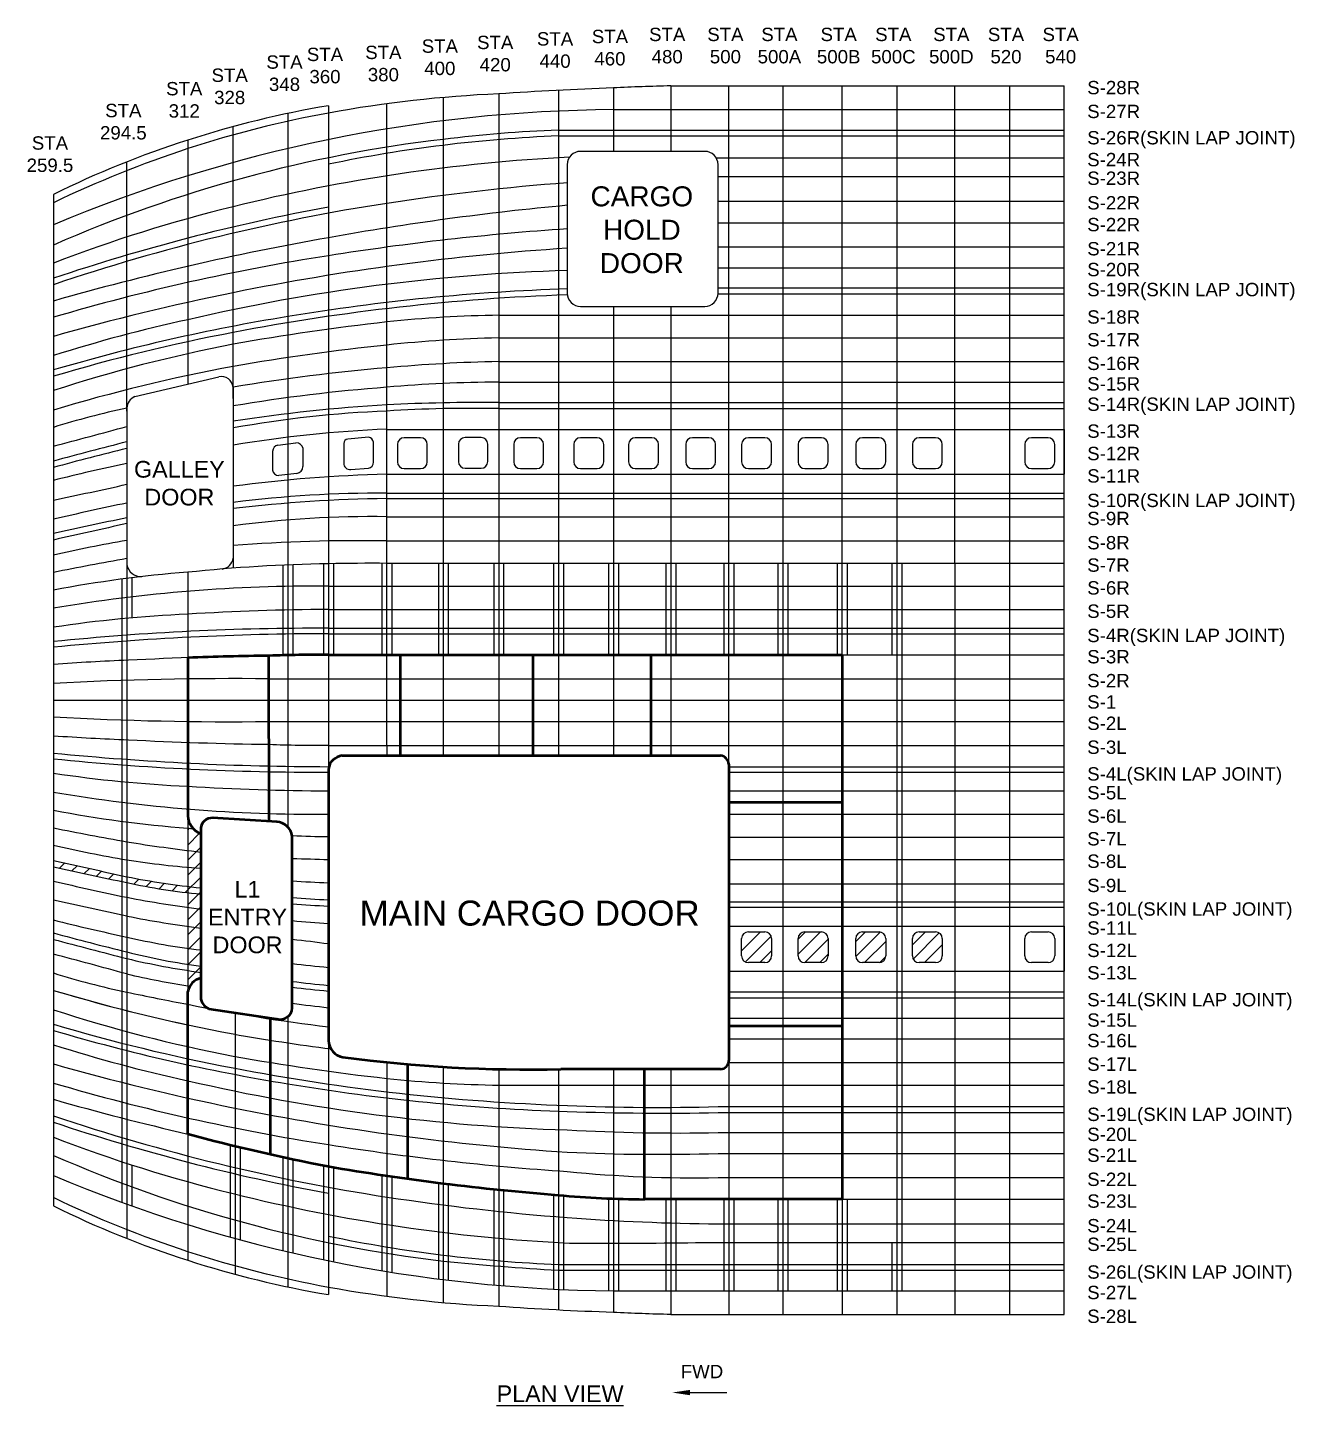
# Model space of a CAD drawing. Header units: millimetres. Extents: x 747 to 7762, y 902 to 3101.
# Drawn here: x 1088 to 1847, y 902 to 1727 of the extents above; entities that cross this region are included whole.
import ezdxf

# ---------------------------------------------------------------- set-up
doc = ezdxf.new("R2010")
doc.units = ezdxf.units.MM
doc.layers.get('0').update_dxf_attribs({"color": 4})
doc.styles.get("Standard").update_dxf_attribs({"font": 'arial.ttf'})

msp = doc.modelspace()

# ---------------------------------------------------------------- hatches: boundary and pattern name
at = {"lineweight": -3}
h = msp.add_hatch(dxfattribs=at)
h.set_pattern_fill('ANSI31', color=256, scale=2)
h.paths.add_polyline_path([(1191.58, 1244.44, -0.109331), (1187.15, 1247.45, -0.000871), (1183.8, 1247.79), (1183.8, 1234.43, 0.001925), (1191.58, 1233.5)])
h.paths.add_polyline_path([(1191.58, 1233.5, -0.001925), (1183.8, 1234.43), (1183.8, 1224.41, 0.004157), (1191.58, 1223.85)])
h.paths.add_polyline_path([(1191.58, 1223.85, -0.004157), (1183.8, 1224.41), (1183.8, 1212.88, 0.004323), (1191.58, 1212.04)])
h.paths.add_polyline_path([(1191.58, 1212.04, -0.004323), (1183.8, 1212.88), (1183.8, 1209.13, 0.005448), (1191.58, 1208.33)])
h.paths.add_polyline_path([(1183.8, 1212.88, -0.020401), (1147.31, 1218.69), (1147.31, 1215.18, 0.02576), (1183.8, 1209.13)])
h.paths.add_polyline_path([(1103.35, 1228.5), (1103.35, 1224.59, 0.002021), (1144.33, 1215.8), (1144.33, 1219.34, -0.001943)])
h.paths.add_polyline_path([(1191.58, 1208.33, -0.005448), (1183.8, 1209.13), (1183.8, 1200.32, 0.002995), (1191.58, 1199.31)])
h.paths.add_polyline_path([(1191.58, 1199.31, -0.002995), (1183.8, 1200.32), (1183.8, 1188.91, 0.002941), (1191.58, 1187.85)])
h.paths.add_polyline_path([(1191.58, 1187.85, -0.002941), (1183.8, 1188.91), (1183.8, 1175.82, 0.005073), (1191.58, 1174.85)])
h.paths.add_polyline_path([(1191.58, 1174.85, -0.005073), (1183.8, 1175.82), (1183.8, 1166.26, 0.005716), (1191.58, 1165.2)])
h.paths.add_polyline_path([(1191.58, 1165.2, -0.005716), (1183.8, 1166.26), (1183.8, 1162.53, 0.004378), (1191.58, 1161.41)])
h.paths.add_polyline_path([(1191.58, 1161.41, -0.004378), (1183.8, 1162.53), (1183.8, 1153.37, 0.000652), (1185.09, 1153.17, -0.197502), (1191.58, 1157.96)])
h = msp.add_hatch(dxfattribs=at)
h.set_pattern_fill('ANSI31', color=256, scale=2)
h.paths.add_polyline_path([(1533.54, 1181.68, 0.414214), (1529.54, 1185.68), (1519.62, 1185.68, 0.414214), (1515.62, 1181.68), (1515.62, 1171.22, 0.414214), (1519.62, 1167.22), (1529.54, 1167.22, 0.414214), (1533.54, 1171.22)])
h.paths.add_polyline_path([(1567.35, 1181.68, 0.414214), (1563.35, 1185.68), (1553.43, 1185.68, 0.414214), (1549.43, 1181.68), (1549.43, 1171.22, 0.414214), (1553.43, 1167.22), (1563.35, 1167.22, 0.414214), (1567.35, 1171.22)])
h.paths.add_polyline_path([(1601.91, 1181.68, 0.414214), (1597.91, 1185.68), (1587.99, 1185.68, 0.414214), (1583.99, 1181.68), (1583.99, 1171.22, 0.414214), (1587.99, 1167.22), (1597.91, 1167.22, 0.414214), (1601.91, 1171.22)])
h.paths.add_polyline_path([(1635.81, 1181.68, 0.414214), (1631.81, 1185.68), (1621.89, 1185.68, 0.414214), (1617.89, 1181.68), (1617.89, 1171.22, 0.414214), (1621.89, 1167.22), (1631.81, 1167.22, 0.414214), (1635.81, 1171.22)])

# ---------------------------------------------------------------- linework, layer by layer
for p, q in [((1473.1, 1692.47), (1708.79, 1692.47)), ((1473.1, 1692.47), (1473.1, 1653.24)), ((1507.97, 1284.79), (1507.97, 1692.47)), ((1540.32, 1692.47), (1540.32, 956.42)), ((1575.83, 1351.55), (1575.83, 1692.47)), ((1608.55, 1692.47), (1608.55, 956.42)), ((1643.31, 1406.43), (1643.31, 1692.47)), ((1676.05, 1692.47), (1676.05, 956.42)), ((1708.79, 956.42), (1708.79, 1692.47)), ((1336.91, 1685.48), (1336.91, 1291.29)), ((1370.07, 1687.67), (1370.07, 1291.29)), ((1405.93, 1689.83), (1405.93, 1291.29)), ((1438.79, 1691.25), (1438.79, 1653.24)), ((1243.85, 1675.93), (1243.85, 1248.4)), ((1268.11, 1680.52), (1268.11, 968.38)), ((1303.08, 1297.34), (1303.08, 1681.72)), ((1211.02, 1505.21), (1211.02, 1668.04)), ((1183.8, 1659.98), (1183.8, 1513.72)), ((1405.93, 1665.96), (1708.79, 1665.96)), ((1405.93, 1662.45), (1708.79, 1662.45)), ((1493.47, 1653.24), (1419.16, 1653.24)), ((1147.31, 1497.66), (1147.31, 1646.9)), ((1411.16, 1645.24), (1411.16, 1568.35)), ((1500.33, 1649.36), (1708.79, 1649.36)), ((1501.47, 1568.35), (1501.47, 1645.24)), ((1501.47, 1638.2), (1708.79, 1638.2)), ((1103.35, 1627.43), (1103.35, 1021.46)), ((1501.47, 1623.46), (1708.79, 1623.46)), ((1501.47, 1610.42), (1708.79, 1610.42)), ((1501.47, 1595.96), (1708.79, 1595.96)), ((1501.47, 1583.49), (1708.79, 1583.49)), ((1501.47, 1571.5), (1708.79, 1571.5)), ((1419.16, 1560.35), (1493.47, 1560.35)), ((1438.79, 1560.35), (1438.79, 1291.29)), ((1473.1, 1560.35), (1473.1, 1291.29)), ((1501.46, 1567.93), (1708.79, 1567.93)), ((1370.5, 1555.06), (1708.79, 1555.06)), ((1370.07, 1541.44), (1708.79, 1541.44)), ((1370.07, 1527.28), (1708.79, 1527.28)), ((1152.17, 1506.36), (1202.52, 1518.08)), ((1211.02, 1511.98), (1211.02, 1403.55)), ((1370.07, 1515.01), (1708.79, 1515.01)), ((1370.07, 1502.81), (1708.79, 1502.81)), ((1147.31, 1499.34), (1147.31, 1001.99)), ((1370.07, 1499.1), (1708.79, 1499.1)), ((1303.08, 1486.69), (1370.07, 1486.69)), ((1370.07, 1486.69), (1708.79, 1486.69)), ((1237.85, 1477.29), (1248.62, 1478.61)), ((1277.24, 1478.2), (1277.24, 1466.4)), ((1292.1, 1481.92), (1279.75, 1480.9)), ((1295.07, 1467.03), (1295.07, 1478.95)), ((1309.4, 1477.67), (1309.4, 1467.21)), ((1323.32, 1481.67), (1313.4, 1481.67)), ((1327.32, 1467.21), (1327.32, 1477.67)), ((1345.94, 1477.78), (1345.94, 1467.38)), ((1359.56, 1481.78), (1349.94, 1481.78)), ((1363.56, 1467.38), (1363.56, 1477.78)), ((1379.06, 1477.67), (1379.06, 1467.21)), ((1392.98, 1481.67), (1383.06, 1481.67)), ((1396.98, 1467.21), (1396.98, 1477.67)), ((1415.07, 1477.67), (1415.07, 1467.21)), ((1428.99, 1481.67), (1419.07, 1481.67)), ((1432.99, 1467.21), (1432.99, 1477.67)), ((1447.91, 1477.67), (1447.91, 1467.21)), ((1461.82, 1481.67), (1451.91, 1481.67)), ((1465.82, 1467.21), (1465.82, 1477.67)), ((1482.09, 1477.67), (1482.09, 1467.21)), ((1496.01, 1481.67), (1486.09, 1481.67)), ((1500.01, 1467.21), (1500.01, 1477.67)), ((1515.62, 1477.67), (1515.62, 1467.21)), ((1529.54, 1481.67), (1519.62, 1481.67)), ((1533.54, 1467.21), (1533.54, 1477.67)), ((1549.43, 1477.67), (1549.43, 1467.21)), ((1563.35, 1481.67), (1553.43, 1481.67)), ((1567.35, 1467.21), (1567.35, 1477.67)), ((1583.99, 1477.67), (1583.99, 1467.21)), ((1597.91, 1481.67), (1587.99, 1481.67)), ((1601.91, 1467.21), (1601.91, 1477.67)), ((1617.89, 1477.67), (1617.89, 1467.21)), ((1631.81, 1481.67), (1621.89, 1481.67)), ((1635.81, 1467.21), (1635.81, 1477.67)), ((1685.21, 1477.67), (1685.21, 1467.21)), ((1699.13, 1481.67), (1689.21, 1481.67)), ((1703.13, 1467.21), (1703.13, 1477.67)), ((1234.67, 1473.44), (1234.67, 1462.25)), ((1252.85, 1475.18), (1252.85, 1464.37)), ((1281.41, 1462.56), (1292.12, 1463.37)), ((1313.4, 1463.21), (1323.32, 1463.21)), ((1349.94, 1463.38), (1359.56, 1463.38)), ((1383.06, 1463.21), (1392.98, 1463.21)), ((1419.07, 1463.21), (1428.99, 1463.21)), ((1451.91, 1463.21), (1461.82, 1463.21)), ((1486.09, 1463.21), (1496.01, 1463.21)), ((1519.62, 1463.21), (1529.54, 1463.21)), ((1553.43, 1463.21), (1563.35, 1463.21)), ((1587.99, 1463.21), (1597.91, 1463.21)), ((1621.89, 1463.21), (1631.81, 1463.21)), ((1689.21, 1463.21), (1699.13, 1463.21)), ((1249.25, 1460.25), (1238.32, 1459.11)), ((1303.08, 1459.86), (1708.79, 1459.86)), ((1303.08, 1448.49), (1708.79, 1448.49)), ((1303.08, 1445.18), (1708.79, 1445.18)), ((1303.08, 1434.37), (1708.79, 1434.37)), ((1303.08, 1419.85), (1708.79, 1419.85)), ((1303.08, 1406.43), (1708.79, 1406.43)), ((1643.31, 1406.43), (1643.31, 956.42)), ((1183.8, 1401.1), (1183.8, 988.92)), ((1268.11, 1351.55), (1708.79, 1351.55)), ((1103.35, 1324.45), (1708.79, 1324.45)), ((1268.11, 1297.34), (1708.79, 1297.34)), ((1268.11, 1297.34), (1708.79, 1297.34)), ((1303.08, 1297.34), (1303.08, 1291.29)), ((1507.97, 1242.47), (1708.79, 1242.47)), ((1507.97, 1229.05), (1708.79, 1229.05)), ((1507.97, 1214.53), (1708.79, 1214.53)), ((1507.97, 1203.72), (1708.79, 1203.72)), ((1507.97, 1200.41), (1708.79, 1200.41)), ((1507.97, 1189.03), (1708.79, 1189.03)), ((1515.62, 1171.22), (1515.62, 1181.68)), ((1519.62, 1185.68), (1529.54, 1185.68)), ((1533.54, 1181.68), (1533.54, 1171.22)), ((1549.43, 1171.22), (1549.43, 1181.68)), ((1553.43, 1185.68), (1563.35, 1185.68)), ((1567.35, 1181.68), (1567.35, 1171.22)), ((1583.99, 1171.22), (1583.99, 1181.68)), ((1587.99, 1185.68), (1597.91, 1185.68)), ((1601.91, 1181.68), (1601.91, 1171.22)), ((1617.89, 1171.22), (1617.89, 1181.68)), ((1621.89, 1185.68), (1631.81, 1185.68)), ((1635.81, 1181.68), (1635.81, 1171.22)), ((1685.21, 1171.22), (1685.21, 1181.68)), ((1689.21, 1185.68), (1699.13, 1185.68)), ((1703.13, 1181.68), (1703.13, 1171.22)), ((1529.54, 1167.22), (1519.62, 1167.22)), ((1563.35, 1167.22), (1553.43, 1167.22)), ((1597.91, 1167.22), (1587.99, 1167.22)), ((1631.81, 1167.22), (1621.89, 1167.22)), ((1699.13, 1167.22), (1689.21, 1167.22)), ((1507.97, 1162.21), (1708.79, 1162.21)), ((1507.97, 1149.79), (1708.79, 1149.79)), ((1507.97, 1146.08), (1708.79, 1146.08)), ((1243.85, 1134.84), (1243.85, 972.96)), ((1507.97, 1133.88), (1708.79, 1133.88)), ((1507.97, 1121.62), (1708.79, 1121.62)), ((1507.97, 1117.12), (1507.97, 956.42)), ((1303.08, 1107.53), (1303.08, 967.17)), ((1507.82, 1107.46), (1708.79, 1107.46)), ((1336.91, 1104.79), (1336.91, 963.41)), ((1370.07, 1103.4), (1370.07, 961.22)), ((1405.93, 1103.36), (1405.93, 959.07)), ((1438.79, 1103.36), (1438.79, 957.64)), ((1473.1, 1103.36), (1473.1, 956.42)), ((1370.5, 1093.84), (1708.79, 1093.84)), ((1370.5, 1093.84), (1708.79, 1093.84)), ((1501.46, 1080.96), (1708.79, 1080.96)), ((1501.47, 1077.39), (1708.79, 1077.39)), ((1501.47, 1065.41), (1708.79, 1065.41)), ((1501.47, 1052.94), (1708.79, 1052.94)), ((1501.47, 1038.48), (1708.79, 1038.48)), ((1501.47, 1025.43), (1708.79, 1025.43)), ((1575.83, 1028.72), (1575.83, 956.42)), ((1501.47, 1010.7), (1708.79, 1010.7)), ((1488.03, 999.54), (1708.79, 999.54)), ((1405.93, 986.44), (1708.79, 986.44)), ((1405.93, 982.93), (1708.79, 982.93)), ((1473.1, 956.42), (1708.79, 956.42))]:
    msp.add_line(p, q)
for p, q in [((1438.79, 1678.21), (1708.79, 1678.21)), ((1708.79, 1486.69), (1708.79, 1459.86)), ((1240.87, 1405.35), (1240.87, 1351.35)), ((1246.84, 1405.6), (1246.84, 1351.25)), ((1265.12, 1406.13), (1265.12, 1351.55)), ((1271.09, 1406.24), (1271.09, 1351.55)), ((1300.09, 1406.44), (1300.09, 1351.55)), ((1306.06, 1406.43), (1306.06, 1351.55)), ((1333.92, 1406.43), (1333.92, 1351.55)), ((1339.89, 1406.43), (1339.89, 1351.55)), ((1367.08, 1406.43), (1367.08, 1351.55)), ((1373.05, 1406.43), (1373.05, 1351.55)), ((1402.95, 1406.43), (1402.95, 1351.55)), ((1408.92, 1406.43), (1408.92, 1351.55)), ((1435.81, 1406.43), (1435.81, 1351.55)), ((1441.78, 1406.43), (1441.78, 1351.55)), ((1470.12, 1406.43), (1470.12, 1351.55)), ((1476.09, 1406.43), (1476.09, 1351.55)), ((1504.98, 1406.43), (1504.98, 1351.55)), ((1510.95, 1406.43), (1510.95, 1351.55)), ((1537.34, 1406.43), (1537.34, 1351.55)), ((1543.3, 1406.43), (1543.3, 1351.55)), ((1572.84, 1406.43), (1572.84, 1351.55)), ((1578.81, 1406.43), (1578.81, 1351.55)), ((1605.56, 1406.43), (1605.56, 1351.55)), ((1611.53, 1406.43), (1611.53, 1025.43)), ((1144.33, 1396.97), (1144.33, 1023.64)), ((1150.3, 1397.73), (1150.3, 1373.76)), ((1268.11, 1392.79), (1708.79, 1392.79)), ((1268.11, 1378.82), (1708.79, 1378.82)), ((1268.11, 1367.54), (1708.79, 1367.54)), ((1268.11, 1364.28), (1708.79, 1364.28)), ((1232.47, 1337.22), (1708.79, 1337.22)), ((1232.47, 1311.67), (1708.79, 1311.67)), ((1268.11, 1284.61), (1268.41, 1284.61)), ((1507.97, 1284.61), (1708.79, 1284.61)), ((1507.97, 1281.35), (1708.79, 1281.35)), ((1507.97, 1270.07), (1708.79, 1270.07)), ((1507.97, 1256.1), (1708.79, 1256.1)), ((1708.79, 1189.03), (1708.79, 1162.21)), ((1212.28, 1137.19), (1212.28, 980.51)), ((1209.3, 1058.05), (1209.3, 1002.83)), ((1215.27, 1056.61), (1215.27, 1001.2)), ((1240.87, 1050.75), (1240.87, 994.68)), ((1246.84, 1049.46), (1246.84, 993.28)), ((1150.3, 1046.06), (1150.3, 1021.5)), ((1265.12, 1045.64), (1265.12, 989.26)), ((1271.09, 1044.62), (1271.09, 988.03)), ((1300.09, 1040), (1300.09, 982.69)), ((1306.06, 1039.12), (1306.06, 981.71)), ((1333.92, 1035.34), (1333.92, 977.71)), ((1339.89, 1034.6), (1339.89, 976.97)), ((1367.08, 1031.52), (1367.08, 974.13)), ((1373.05, 1030.92), (1373.05, 973.61)), ((1402.95, 1028.29), (1402.95, 971.67)), ((1408.92, 1027.77), (1408.92, 971.41)), ((1435.81, 1025.98), (1435.81, 970.68)), ((1441.78, 1025.72), (1441.78, 970.67)), ((1470.12, 1025.52), (1470.12, 970.68)), ((1476.09, 1025.65), (1476.09, 970.68)), ((1504.98, 1025.43), (1504.98, 970.68)), ((1510.95, 1025.43), (1510.95, 970.68)), ((1537.34, 1025.43), (1537.34, 970.68)), ((1543.3, 1025.43), (1543.3, 970.68)), ((1572.84, 1025.43), (1572.84, 970.68)), ((1578.81, 1025.43), (1578.81, 970.68)), ((1611.53, 1025.43), (1611.53, 970.68)), ((1605.56, 999.54), (1605.56, 970.68)), ((1438.79, 970.68), (1708.79, 970.68)), ((1484.67, 909.67), (1483.29, 909.67)), ((1484.67, 909.67), (1506.7, 909.67))]:
    msp.add_line(p, q, dxfattribs=at)
at = {"lineweight": 50}
for p, q in [((1183.8, 1349.9), (1183.8, 1255.08)), ((1232.55, 1251.81), (1232.46, 1351.09)), ((1268.11, 1351.55), (1575.83, 1351.55)), ((1311.24, 1291.29), (1311.24, 1351.55)), ((1390.66, 1291.29), (1390.66, 1351.55)), ((1461.35, 1291.29), (1461.35, 1351.55)), ((1575.83, 1351.55), (1575.83, 1025.43)), ((1276.21, 1291.29), (1503.02, 1291.29)), ((1268.11, 1283.17), (1268.11, 1120.57)), ((1507.97, 1286.06), (1507.97, 1108.64)), ((1507.97, 1263.44), (1575.83, 1263.44)), ((1191.58, 1247.43), (1191.58, 1146.34)), ((1237.37, 1251.51), (1198.6, 1253.89)), ((1246.44, 1139.9), (1246.44, 1243.05)), ((1183.8, 1064.56), (1183.8, 1149.94)), ((1196.35, 1139.55), (1239.32, 1133.2)), ((1233.14, 1134.12), (1233.22, 1052.44)), ((1507.97, 1129.39), (1575.83, 1129.39)), ((1315.53, 1106.36), (1315.53, 1037.78)), ((1502.87, 1103.36), (1407.32, 1103.36)), ((1457.17, 1103.36), (1457.17, 1025.43)), ((1575.83, 1025.43), (1457.49, 1025.43))]:
    msp.add_line(p, q, dxfattribs=at)
for points in [[(1473.1, 1692.47, 0.004856), (1438.79, 1691.25, 0.008362), (1370.07, 1687.67, 0.034025), (1268.11, 1676.2, 0.067002), (1103.35, 1622.45)], [(1268.11, 1351.55, 0.011633), (1232.47, 1351.09, 0.009184), (1148.23, 1348.37, 0.007576), (1103.35, 1345.92)], [(1268.11, 1297.34, -0.011633), (1232.47, 1297.8, -0.009184), (1148.23, 1300.53, -0.007576), (1103.35, 1302.97)], [(1268.11, 1297.34, -0.011633), (1232.47, 1297.8, -0.009184), (1148.23, 1300.53, -0.007576), (1103.35, 1302.97)], [(1473.1, 956.42, -0.004856), (1438.79, 957.64, -0.008362), (1370.07, 961.22, -0.034025), (1268.11, 972.7, -0.067002), (1103.35, 1026.44)]]:
    msp.add_lwpolyline(points, format="xyb")
msp.add_lwpolyline([(1268.11, 1351.55, 0.011633), (1232.47, 1351.09, 0.005305), (1183.8, 1349.9, 0.005305)], format="xyb", dxfattribs=at)
at = {"lineweight": -3}
msp.add_lwpolyline([(1484.67, 909.67, 3.2, 0, 0), (1474.09, 909.67, 0, 0, 0)], format="xyseb", dxfattribs=at)
for centre, radius, start, end in [((1366.93, 1091.62), 597.14, 99.52575, 116.19297), ((1432.59, 844.73), 821.28, 96.69055, 113.63339), ((1438.96, 825.19), 837.91, 92.25913, 101.7654), ((1438.36, 828.42), 838.16, 92.21767, 96.95257), ((1419.16, 1645.24), 8, 90, 180), ((1493.47, 1645.24), 8, 0, 90), ((1463.63, 602.91), 1048.03, 92.79547, 103.94759), ((1516.93, 223.25), 1415.08, 94.28657, 98.69203), ((1482.11, 454.2), 1181.52, 98.71559, 108.6973), ((1424.68, 750.33), 895.58, 103.80227, 111.026), ((1486.58, 433.86), 1205.95, 100.43731, 104.5409), ((1569.18, -82.67), 1710.89, 95.29971, 100.13561), ((1553.04, -12), 1638.48, 100.01484, 105.92956), ((1518.05, 11.96), 1598.41, 93.83453, 98.99638), ((1509.35, 358.81), 1284.32, 104.68372, 108.42829), ((1508.56, 98.38), 1499.99, 93.72308, 101.44114), ((1466.42, 317.75), 1288.31, 98.85505, 106.36872), ((1444.86, 430.13), 1152.22, 91.67589, 103.0953), ((1510.51, 103.19), 1495.66, 101.55092, 105.79667), ((1452.23, 300.21), 1271.26, 91.85154, 99.43418), ((1419.16, 1568.35), 8, 180, 270), ((1493.47, 1568.35), 8, 270, 0), ((1455.16, 276.05), 1291.95, 91.94836, 100.89265), ((1428.57, 418.42), 1150.77, 99.23663, 106.41573), ((1371.07, 690.18), 882.3, 102.25446, 107.66358), ((1380.92, 813.78), 741.35, 90.80491, 96.02699), ((1409.52, 496.91), 1066.45, 100.72698, 106.68362), ((1457.79, 162.74), 1396.89, 96.35872, 100.17629), ((1377.47, 669.96), 883.52, 100.86103, 108.07441), ((1434.14, 253.41), 1290.44, 95.82936, 99.95669), ((1384.47, 785.88), 755.7, 91.09248, 96.18349), ((1386.84, 621.52), 905.91, 91.06092, 95.30533), ((1404.7, 491.69), 1050.73, 100.62192, 106.66619), ((1399.61, 384.11), 1143.53, 94.84244, 99.49252), ((1204.07, 1511.28), 6.98, 5.74673, 102.84469), ((1382.88, 472.21), 1042.77, 94.38903, 99.48617), ((1375.11, 678.63), 836.4, 90.34528, 94.94039), ((1155.27, 1499.02), 7.97, 112.93276, 177.64307), ((1361.72, 344.41), 1158.43, 89.58743, 92.902), ((1240.21, 1054.15), 454.79, 101.78689, 107.51345), ((1359.37, 538.34), 964.66, 93.34545, 98.84637), ((1331.75, 814.44), 683.83, 92.40358, 100.16938), ((1353.49, 707.65), 791.63, 88.7999, 93.65101), ((-184.27, 6350.05), 5040.68, 284.80002, 285.31745), ((1334.22, 740.25), 747.17, 92.38918, 99.49115), ((2077.77, -2167.55), 3763.6, 104.31337, 105.00511), ((1248.74, 1474.44), 4.18, 10.19457, 91.59447), ((1279.99, 1478.17), 2.75, 94.4021, 179.21266), ((1291.67, 1478.51), 3.44, 7.30909, 82.72052), ((1313.4, 1477.67), 4, 90, 180), ((1323.32, 1477.67), 4, 0, 90), ((1349.94, 1477.78), 4, 90, 180), ((1359.56, 1477.78), 4, 0, 90), ((1383.06, 1477.67), 4, 90, 180), ((1392.98, 1477.67), 4, 0, 90), ((1419.07, 1477.67), 4, 90, 180), ((1428.99, 1477.67), 4, 0, 90), ((1451.91, 1477.67), 4, 90, 180), ((1461.82, 1477.67), 4, 0, 90), ((1486.09, 1477.67), 4, 90, 180), ((1496.01, 1477.67), 4, 0, 90), ((1519.62, 1477.67), 4, 90, 180), ((1529.54, 1477.67), 4, 0, 90), ((1553.43, 1477.67), 4, 90, 180), ((1563.35, 1477.67), 4, 0, 90), ((1587.99, 1477.67), 4, 90, 180), ((1597.91, 1477.67), 4, 0, 90), ((1621.89, 1477.67), 4, 90, 180), ((1631.81, 1477.67), 4, 0, 90), ((1689.21, 1477.67), 4, 90, 180), ((1699.13, 1477.67), 4, 0, 90), ((1438.9, 258.67), 1250.99, 103.47895, 105.5588), ((1238.61, 1473.43), 3.94, 101.03696, 179.72667), ((1416.91, 206.36), 1288.49, 102.07758, 104.08448), ((1238.19, 1462.65), 3.55, 186.5653, 272.11803), ((1248.31, 1464.7), 4.55, 281.90563, 355.90152), ((1281.12, 1466.42), 3.87, 179.6072, 274.28484), ((1291.29, 1467.06), 3.78, 282.68568, 359.53035), ((1313.4, 1467.21), 4, 180, 270), ((1323.32, 1467.21), 4, 270, 0), ((1349.94, 1467.38), 4, 180, 270), ((1359.56, 1467.38), 4, 270, 0), ((1383.06, 1467.21), 4, 180, 270), ((1392.98, 1467.21), 4, 270, 0), ((1419.07, 1467.21), 4, 180, 270), ((1428.99, 1467.21), 4, 270, 0), ((1451.91, 1467.21), 4, 180, 270), ((1461.82, 1467.21), 4, 270, 0), ((1486.09, 1467.21), 4, 180, 270), ((1496.01, 1467.21), 4, 270, 0), ((1519.62, 1467.21), 4, 180, 270), ((1529.54, 1467.21), 4, 270, 0), ((1553.43, 1467.21), 4, 180, 270), ((1563.35, 1467.21), 4, 270, 0), ((1587.99, 1467.21), 4, 180, 270), ((1597.91, 1467.21), 4, 270, 0), ((1621.89, 1467.21), 4, 180, 270), ((1631.81, 1467.21), 4, 270, 0), ((1689.21, 1467.21), 4, 180, 270), ((1699.13, 1467.21), 4, 270, 0), ((313.18, 5209.71), 3847.45, 281.85152, 282.52124), ((1327.15, 567.62), 892.57, 91.54544, 97.47578), ((1299.63, 740.2), 708.29, 89.72108, 97.18665), ((1313.32, 567.04), 878.2, 90.66866, 96.68985), ((1504.32, -279.36), 1758.51, 101.71352, 103.18029), ((2210.85, -3639.53), 5183.52, 101.83983, 102.33674), ((2301.37, -3846.05), 5401, 102.33784, 102.81563), ((1294.54, 795.55), 638.87, 89.23471, 97.51215), ((1283.56, 621.16), 810.48, 99.67784, 102.84687), ((1285.59, 464.37), 955.63, 88.9516, 94.47556), ((1522.34, -682.69), 2125.34, 100.16327, 101.36958), ((1155.92, 1407.2), 8.76, 190.43062, 272.81757), ((1284.07, 438.32), 967.99, 90.94472, 95.94569), ((1203.53, 1410.52), 7.55, 277.15263, 353.06219), ((1294.92, 88.02), 1318.43, 89.64548, 91.16529), ((1240.19, 672.95), 730.34, 94.42834, 100.79856), ((1277.14, -139.54), 1518.39, 90.34099, 93.52462), ((1217.38, 615.17), 761.55, 92.52784, 98.61158), ((1217.38, 2033.72), 761.55, 261.38842, 267.47216), ((1277.14, 2788.43), 1518.39, 266.47538, 269.65901), ((1240.19, 1975.95), 730.34, 259.20144, 265.57166), ((1240.19, 1975.95), 730.34, 259.20144, 265.57166), ((1522.34, 3331.59), 2125.34, 258.63042, 259.83673), ((1284.07, 2210.57), 967.99, 264.05431, 264.25394), ((1284.07, 2210.57), 967.99, 267.77232, 269.05528), ((1283.56, 2027.73), 810.48, 257.15313, 260.32216), ((2301.37, 6494.95), 5401, 257.18437, 257.66216), ((2210.85, 6288.42), 5183.52, 257.66326, 258.16017), ((1285.59, 2184.52), 955.63, 267.65198, 268.9516), ((1504.32, 2928.25), 1758.51, 256.81971, 258.28648), ((1294.54, 1853.34), 638.87, 265.68185, 267.62835), ((1313.32, 2081.86), 878.2, 265.63201, 267.0485), ((313.18, -2560.82), 3847.45, 77.47876, 78.14848), ((1299.63, 1908.69), 708.29, 265.69336, 267.44922), ((1416.91, 2442.53), 1288.49, 255.91552, 257.92242), ((1327.15, 2081.28), 892.57, 264.81203, 266.20715), ((1438.9, 2390.23), 1250.99, 254.4412, 256.52105), ((2077.77, 4816.44), 3763.6, 254.99489, 255.68663), ((1519.62, 1181.68), 4, 90, 180), ((1529.54, 1181.68), 4, 0, 90), ((1553.43, 1181.68), 4, 90, 180), ((1563.35, 1181.68), 4, 0, 90), ((1587.99, 1181.68), 4, 90, 180), ((1597.91, 1181.68), 4, 0, 90), ((1621.89, 1181.68), 4, 90, 180), ((1631.81, 1181.68), 4, 0, 90), ((1689.21, 1181.68), 4, 90, 180), ((1699.13, 1181.68), 4, 0, 90), ((-184.27, -3701.16), 5040.68, 74.68255, 75.19998), ((1334.22, 1908.64), 747.17, 263.25279, 264.92319), ((1519.62, 1171.22), 4, 180, 270), ((1529.54, 1171.22), 4, 270, 0), ((1553.43, 1171.22), 4, 180, 270), ((1563.35, 1171.22), 4, 270, 0), ((1587.99, 1171.22), 4, 180, 270), ((1597.91, 1171.22), 4, 270, 0), ((1621.89, 1171.22), 4, 180, 270), ((1631.81, 1171.22), 4, 270, 0), ((1689.21, 1171.22), 4, 180, 270), ((1699.13, 1171.22), 4, 270, 0), ((1240.21, 1594.75), 454.79, 252.48655, 258.21311), ((1331.75, 1834.45), 683.83, 262.83301, 264.65932), ((1404.7, 2157.21), 1050.73, 253.33381, 257.86379), ((1404.7, 2157.21), 1050.73, 253.33381, 259.37808), ((1359.37, 2110.55), 964.66, 263.2771, 264.57127), ((1387.54, 2150.03), 1028.17, 258.57063, 263.32949), ((1382.88, 2176.68), 1042.77, 262.48175, 263.68098), ((1377.47, 1978.93), 883.52, 251.92559, 259.13897), ((1409.52, 2151.99), 1066.45, 253.31638, 259.27302), ((1428.57, 2230.47), 1150.77, 253.58427, 260.76337), ((1428.57, 2230.47), 1150.77, 253.58427, 260.76337), ((1434.14, 2395.49), 1290.44, 260.04331, 262.67457), ((1371.07, 1958.71), 882.3, 252.33642, 257.74554), ((1510.51, 2545.7), 1495.66, 254.20333, 258.44908), ((1457.79, 2486.16), 1396.89, 259.82371, 263.64128), ((1455.16, 2372.84), 1291.95, 259.10735, 268.05164), ((1455.16, 2372.84), 1291.95, 259.10735, 268.05164), ((1380.92, 1835.12), 741.35, 263.97301, 269.19509), ((1466.42, 2331.15), 1288.31, 253.63128, 261.14495), ((1444.86, 2218.77), 1152.22, 256.9047, 268.32411), ((1452.23, 2348.68), 1271.26, 260.56582, 268.14846), ((1554.47, 2666.21), 1643.98, 254.07326, 256.97224), ((1482.11, 2194.7), 1181.52, 251.3027, 261.28441), ((1508.56, 2550.52), 1499.99, 258.55886, 266.27692), ((1509.35, 2290.08), 1284.32, 251.57171, 255.31628), ((1424.68, 1898.57), 895.58, 248.974, 256.19773), ((1518.05, 2636.93), 1598.41, 261.00362, 266.16547), ((1432.59, 1804.16), 821.28, 246.36661, 263.30945), ((1486.58, 2215.03), 1205.95, 255.4591, 259.56269), ((1463.63, 2045.98), 1048.03, 256.05241, 267.20453), ((1516.93, 2425.65), 1415.08, 261.30797, 265.71343), ((1366.93, 1557.28), 597.14, 243.80703, 260.47425), ((1515.32, 2405.34), 1394.71, 265.71691, 269.43101), ((1438.96, 1823.71), 837.91, 258.2346, 267.74087), ((1436.02, 4142.87), 3143.76, 269.57163, 270.94794)]:
    msp.add_arc(centre, radius, start, end)
for centre, radius, start, end in [((1445.09, 798.07), 880.16, 90.40984, 112.84656), ((1261.74, 438.05), 954.76, 89.61824, 99.54933), ((1261.93, -207.21), 1574.76, 89.77542, 95.77954), ((1269.89, -346.49), 1710.77, 90.05985, 95.58646), ((1209.97, -643.01), 1980.36, 89.34887, 93.08605), ((1209.97, 3291.9), 1980.36, 266.91395, 270.65113), ((1269.89, 2995.38), 1710.77, 264.41354, 269.94015), ((1261.93, 2856.1), 1574.76, 264.22046, 270.22458), ((1261.74, 2210.84), 954.76, 260.45067, 270.38176), ((1308.24, 2244.92), 1018.13, 260.90544, 263.42045), ((1221.4, 1692.43), 469.52, 260.9211, 266.35891), ((1236.66, 1662.68), 452.89, 258.62201, 264.28788), ((1224.21, 1566), 359.15, 257.63594, 264.78699), ((1272.48, 1849.71), 655.41, 258.99004, 262.90967), ((1277.6, 1850.28), 667.99, 258.75295, 262.60172), ((1235.72, 1558.99), 386.68, 256.78381, 263.44614), ((1177.26, 533.64), 651.12, 81.98008, 83.90128), ((1234.08, 1506.28), 343.72, 255.37826, 262.89778), ((1251.77, 1606.55), 449.19, 256.55272, 262.29946), ((1261.28, 1649.2), 501.84, 256.87389, 261.26773), ((1490.79, 2772.43), 1658.82, 258.04978, 259.33491), ((1466.43, 2415.53), 1335.03, 267.6306, 271.50376), ((1468.86, 2716.26), 1639.19, 267.98252, 271.13979), ((1477.43, 2231.85), 1166.69, 266.74355, 271.18063), ((1466.05, 2207.37), 1154.98, 267.27572, 271.75725), ((1486.53, 1793.37), 755.04, 264.27099, 271.13401), ((1445.09, 1850.82), 880.16, 247.15344, 269.59016), ((1490.09, 2465.52), 1484.97, 264.07888, 266.75088)]:
    msp.add_arc(centre, radius, start, end, dxfattribs=at)
at = {"lineweight": 50}
for centre, radius, start, end in [((1277.45, 1281.94), 9.43, 97.58127, 172.48785), ((1502.22, 1285.58), 5.77, 4.83408, 81.99449), ((1196.15, 1255.96), 12.38, 184.06546, 248.35876), ((1198.36, 1247.11), 6.79, 84.97059, 182.70999), ((1236.6, 1241.59), 9.95, 8.44696, 87.47374), ((1194.16, 1147.67), 10.61, 104.05123, 167.61891), ((1199.71, 1146.98), 8.16, 184.49479, 245.65293), ((1239.3, 1140.36), 7.16, 253.04083, 356.32641), ((1278.74, 1121.04), 10.64, 182.55513, 259.39985), ((1389.69, 1968.37), 865.19, 262.50151, 271.1678), ((1502.61, 1108.71), 5.36, 272.84112, 359.27392), ((1516.63, 2315), 1293.97, 255.09501, 258.90559), ((1522.66, 2530.29), 1506.82, 260.25589, 265.55701), ((1459.96, 1593.77), 568.35, 264.54505, 269.75152)]:
    msp.add_arc(centre, radius, start, end, dxfattribs=at)

# ---------------------------------------------------------------- texts
at = {"lineweight": -3}
for s, width, insert, char_height, attachment_point in [('STA \\P460', 28.8004, (1436.72, 1715.32), 8, 5), ('STA \\P480', 28.8004, (1471.02, 1716.55), 8, 5), ('STA \\P500', 28.8004, (1505.89, 1716.55), 8, 5), ('STA \\P500A', 28.8004, (1538.24, 1716.55), 8, 5), ('STA \\P500B', 28.8004, (1573.75, 1716.55), 8, 5), ('STA \\P500C', 28.8004, (1606.47, 1716.55), 8, 5), ('STA \\P500D', 28.8004, (1641.23, 1716.55), 8, 5), ('STA \\P520', 28.8004, (1673.97, 1716.55), 8, 5), ('STA \\P540', 28.8004, (1706.71, 1716.55), 8, 5), ('STA \\P400', 28.8004, (1334.83, 1709.55), 8, 5), ('STA \\P420', 28.8004, (1367.99, 1711.75), 8, 5), ('STA \\P440', 28.8004, (1403.85, 1713.9), 8, 5), ('STA \\P348', 28.8004, (1241.78, 1700), 8, 5), ('STA \\P360', 28.8004, (1266.03, 1704.59), 8, 5), ('STA \\P380', 28.8004, (1301, 1705.79), 8, 5), ('STA \\P328', 28.8004, (1208.94, 1692.11), 8, 5), ('STA \\P312', 28.8004, (1181.72, 1684.05), 8, 5), ('S-28R', 28.2758, (1722.63, 1695.42), 8, 1), ('STA \\P294.5', 28.8004, (1145.23, 1670.97), 8, 5), ('S-27R', 28.2758, (1722.63, 1681.15), 8, 1), ('STA \\P259.5', 28.8004, (1101.28, 1651.51), 8, 5), ('S-26R(SKIN LAP JOINT)', 154.2355, (1722.63, 1665.39), 8, 1), ('S-24R', 28.2758, (1722.63, 1652.3), 8, 1), ('S-23R', 28.2758, (1722.63, 1641.14), 8, 1), ('CARGO HOLD DOOR', 86.6107, (1455.82, 1606.19), 12, 5), ('S-22R', 28.2758, (1722.63, 1626.4), 8, 1), ('S-22R', 28.2758, (1722.63, 1613.36), 8, 1), ('S-21R', 28.2758, (1722.63, 1598.9), 8, 1), ('S-20R', 28.2758, (1722.63, 1586.43), 8, 1), ('S-19R(SKIN LAP JOINT)', 139.2386, (1722.63, 1574.44), 8, 1), ('S-18R', 28.2758, (1722.63, 1558), 8, 1), ('S-17R', 28.2758, (1722.63, 1544.38), 8, 1), ('S-16R', 28.2758, (1722.63, 1530.22), 8, 1), ('S-15R', 28.2758, (1722.63, 1517.95), 8, 1), ('S-14R(SKIN LAP JOINT)', 139.7056, (1722.63, 1505.75), 8, 1), ('S-13R', 28.2758, (1722.63, 1489.63), 8, 1), ('S-12R', 28.2758, (1722.63, 1476.22), 8, 1), ('GALLEY DOOR', 60.1502, (1178.8, 1454.37), 10, 5), ('S-11R', 28.2758, (1722.63, 1462.8), 8, 1), ('S-10R(SKIN LAP JOINT)', 140.1826, (1722.63, 1448.12), 8, 1), ('S-9R', 28.2758, (1722.63, 1437.31), 8, 1), ('S-8R', 28.2758, (1722.63, 1422.79), 8, 1), ('S-7R', 28.2758, (1722.63, 1409.37), 8, 1), ('S-6R', 28.2758, (1722.63, 1395.73), 8, 1), ('S-5R', 28.2758, (1722.63, 1381.76), 8, 1), ('S-4R(SKIN LAP JOINT)', 134.196, (1722.63, 1367.22), 8, 1), ('S-3R', 28.2758, (1722.63, 1354.49), 8, 1), ('S-2R', 28.2758, (1722.63, 1340.16), 8, 1), ('S-1', 28.2758, (1722.63, 1327.39), 8, 1), ('S-2L', 28.2758, (1722.63, 1314.61), 8, 1), ('S-3L', 28.2758, (1722.63, 1300.28), 8, 1), ('S-4L(SKIN LAP JOINT)', 133.7323, (1722.63, 1284.29), 8, 1), ('S-5L', 28.2758, (1722.63, 1273.01), 8, 1), ('S-6L', 28.2758, (1722.63, 1259.04), 8, 1), ('S-7L', 28.2758, (1722.63, 1245.41), 8, 1), ('S-8L', 28.2758, (1722.63, 1231.99), 8, 1), ('L1 ENTRY DOOR', 51.9325, (1219.63, 1194.48), 10, 5), ('S-9L', 28.2758, (1722.63, 1217.47), 8, 1), ('MAIN CARGO DOOR', 235.6837, (1388.62, 1196.8), 15, 5), ('S-10L(SKIN LAP JOINT)', 132.3693, (1722.63, 1203.35), 8, 1), ('S-11L', 28.2758, (1722.63, 1191.97), 8, 1), ('S-12L', 28.2758, (1722.63, 1178.56), 8, 1), ('S-13L', 28.2758, (1722.63, 1165.15), 8, 1), ('S-14L(SKIN LAP JOINT)', 127.7551, (1722.63, 1149.02), 8, 1), ('S-15L', 28.2758, (1722.63, 1136.82), 8, 1), ('S-16L', 28.2758, (1722.63, 1124.56), 8, 1), ('S-17L', 28.2758, (1722.63, 1110.4), 8, 1), ('S-18L', 28.2758, (1722.63, 1096.78), 8, 1), ('S-19L(SKIN LAP JOINT)', 136.0497, (1722.63, 1080.34), 8, 1), ('S-20L', 28.2758, (1722.63, 1068.35), 8, 1), ('S-21L', 28.2758, (1722.63, 1055.88), 8, 1), ('S-22L', 28.2758, (1722.63, 1041.42), 8, 1), ('S-23L', 28.2758, (1722.63, 1028.37), 8, 1), ('S-24L', 28.2758, (1722.63, 1013.64), 8, 1), ('S-25L', 28.2758, (1722.63, 1002.48), 8, 1), ('S-26L(SKIN LAP JOINT)', 150.9607, (1722.63, 985.88), 8, 1), ('S-27L', 28.2758, (1722.63, 973.62), 8, 1), ('S-28L', 28.2758, (1722.63, 959.36), 8, 1), ('FWD', 35.1671, (1491.85, 922.28), 8, 5), ('{\\LPLAN VIEW}', 80.0542, (1368.82, 913.96), 10, 1)]:
    msp.add_mtext_dynamic_manual_height_columns(s, width=width, gutter_width=12.5, heights=[0], dxfattribs=dict(at, insert=insert, char_height=char_height, attachment_point=attachment_point))

doc.saveas('drawing.dxf')
